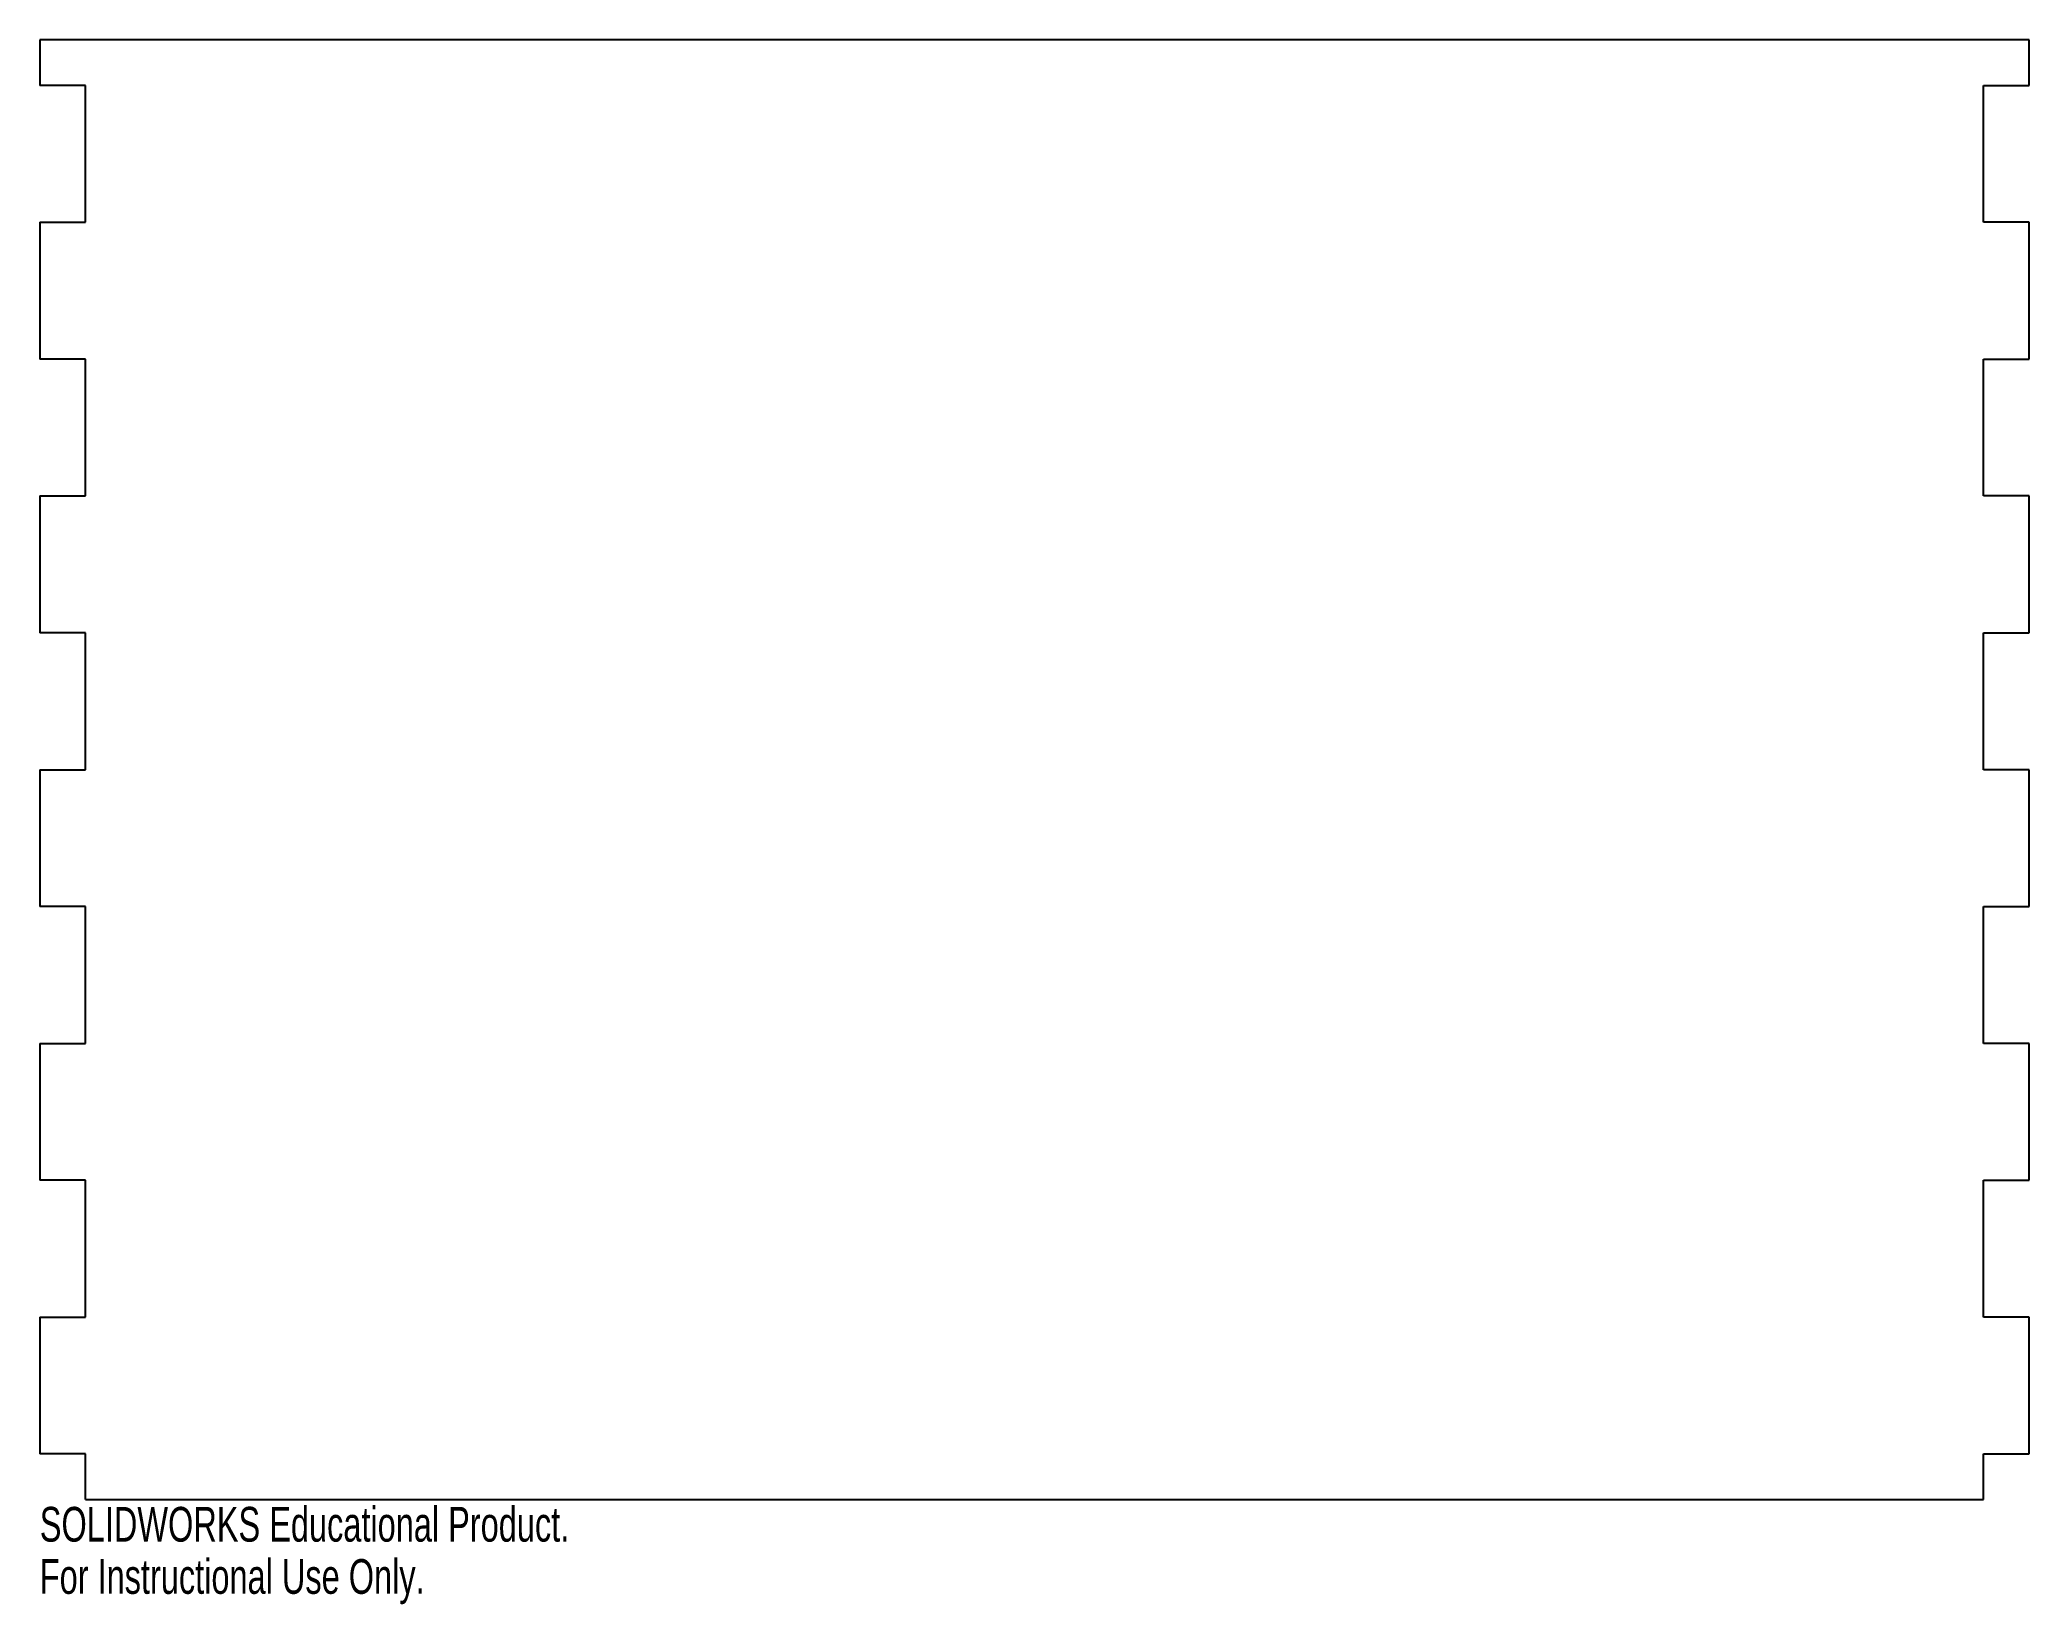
# Model space of a CAD drawing. Header units: inches. Extents: x -5.5 to 5.5, y -4.6 to 4.
import ezdxf

# ---------------------------------------------------------------- set-up
doc = ezdxf.new("R2010")
doc.units = ezdxf.units.IN
doc.header["$MEASUREMENT"] = 0
doc.styles.add('SLDTEXTSTYLE0', font='TXT', dxfattribs={"width": 0.7})

msp = doc.modelspace()

# ---------------------------------------------------------------- linework, layer by layer
at = {"color": 7, "linetype": 'Continuous', "lineweight": 25}
for p, q in [((5.45, 4), (-5.45, 4)), ((-5.45, 4), (-5.45, 3.75)), ((5.45, 3.75), (5.45, 4)), ((-5.2, 3.75), (-5.45, 3.75)), ((-5.2, 3), (-5.2, 3.75)), ((5.2, 3), (5.2, 3.75)), ((5.2, 3.75), (5.45, 3.75)), ((-5.45, 3), (-5.2, 3)), ((-5.45, 3), (-5.45, 2.25)), ((5.45, 3), (5.2, 3)), ((5.45, 2.25), (5.45, 3)), ((-5.2, 2.25), (-5.45, 2.25)), ((-5.2, 1.5), (-5.2, 2.25)), ((5.2, 1.5), (5.2, 2.25)), ((5.2, 2.25), (5.45, 2.25)), ((-5.45, 1.5), (-5.2, 1.5)), ((-5.45, 1.5), (-5.45, 0.75)), ((5.45, 1.5), (5.2, 1.5)), ((5.45, 0.75), (5.45, 1.5)), ((-5.2, 0.75), (-5.45, 0.75)), ((-5.2, 0), (-5.2, 0.75)), ((5.2, 0), (5.2, 0.75)), ((5.2, 0.75), (5.45, 0.75)), ((-5.45, 0), (-5.2, 0)), ((-5.45, 0), (-5.45, -0.75)), ((5.45, 0), (5.2, 0)), ((5.45, -0.75), (5.45, 0)), ((-5.2, -0.75), (-5.45, -0.75)), ((-5.2, -1.5), (-5.2, -0.75)), ((5.2, -1.5), (5.2, -0.75)), ((5.2, -0.75), (5.45, -0.75)), ((-5.45, -1.5), (-5.2, -1.5)), ((-5.45, -1.5), (-5.45, -2.25)), ((5.45, -1.5), (5.2, -1.5)), ((5.45, -2.25), (5.45, -1.5)), ((-5.2, -2.25), (-5.45, -2.25)), ((-5.2, -3), (-5.2, -2.25)), ((5.2, -3), (5.2, -2.25)), ((5.2, -2.25), (5.45, -2.25)), ((-5.45, -3), (-5.2, -3)), ((-5.45, -3), (-5.45, -3.75)), ((5.45, -3), (5.2, -3)), ((5.45, -3.75), (5.45, -3)), ((-5.2, -3.75), (-5.45, -3.75)), ((-5.2, -4), (-5.2, -3.75)), ((5.2, -4), (5.2, -3.75)), ((5.2, -3.75), (5.45, -3.75)), ((-5.2, -4), (5.2, -4))]:
    msp.add_line(p, q, dxfattribs=at)

# ---------------------------------------------------------------- texts
at = {"color": 7, "linetype": 'Continuous', "char_height": 0.1903, "attachment_point": 1, "style": 'SLDTEXTSTYLE0'}
for s, insert in [('SOLIDWORKS Educational Product.', (-5.45, -4.04)), ('For Instructional Use Only.', (-5.45, -4.326))]:
    msp.add_mtext(s, dxfattribs=dict(at, insert=insert))

doc.saveas('drawing.dxf')
